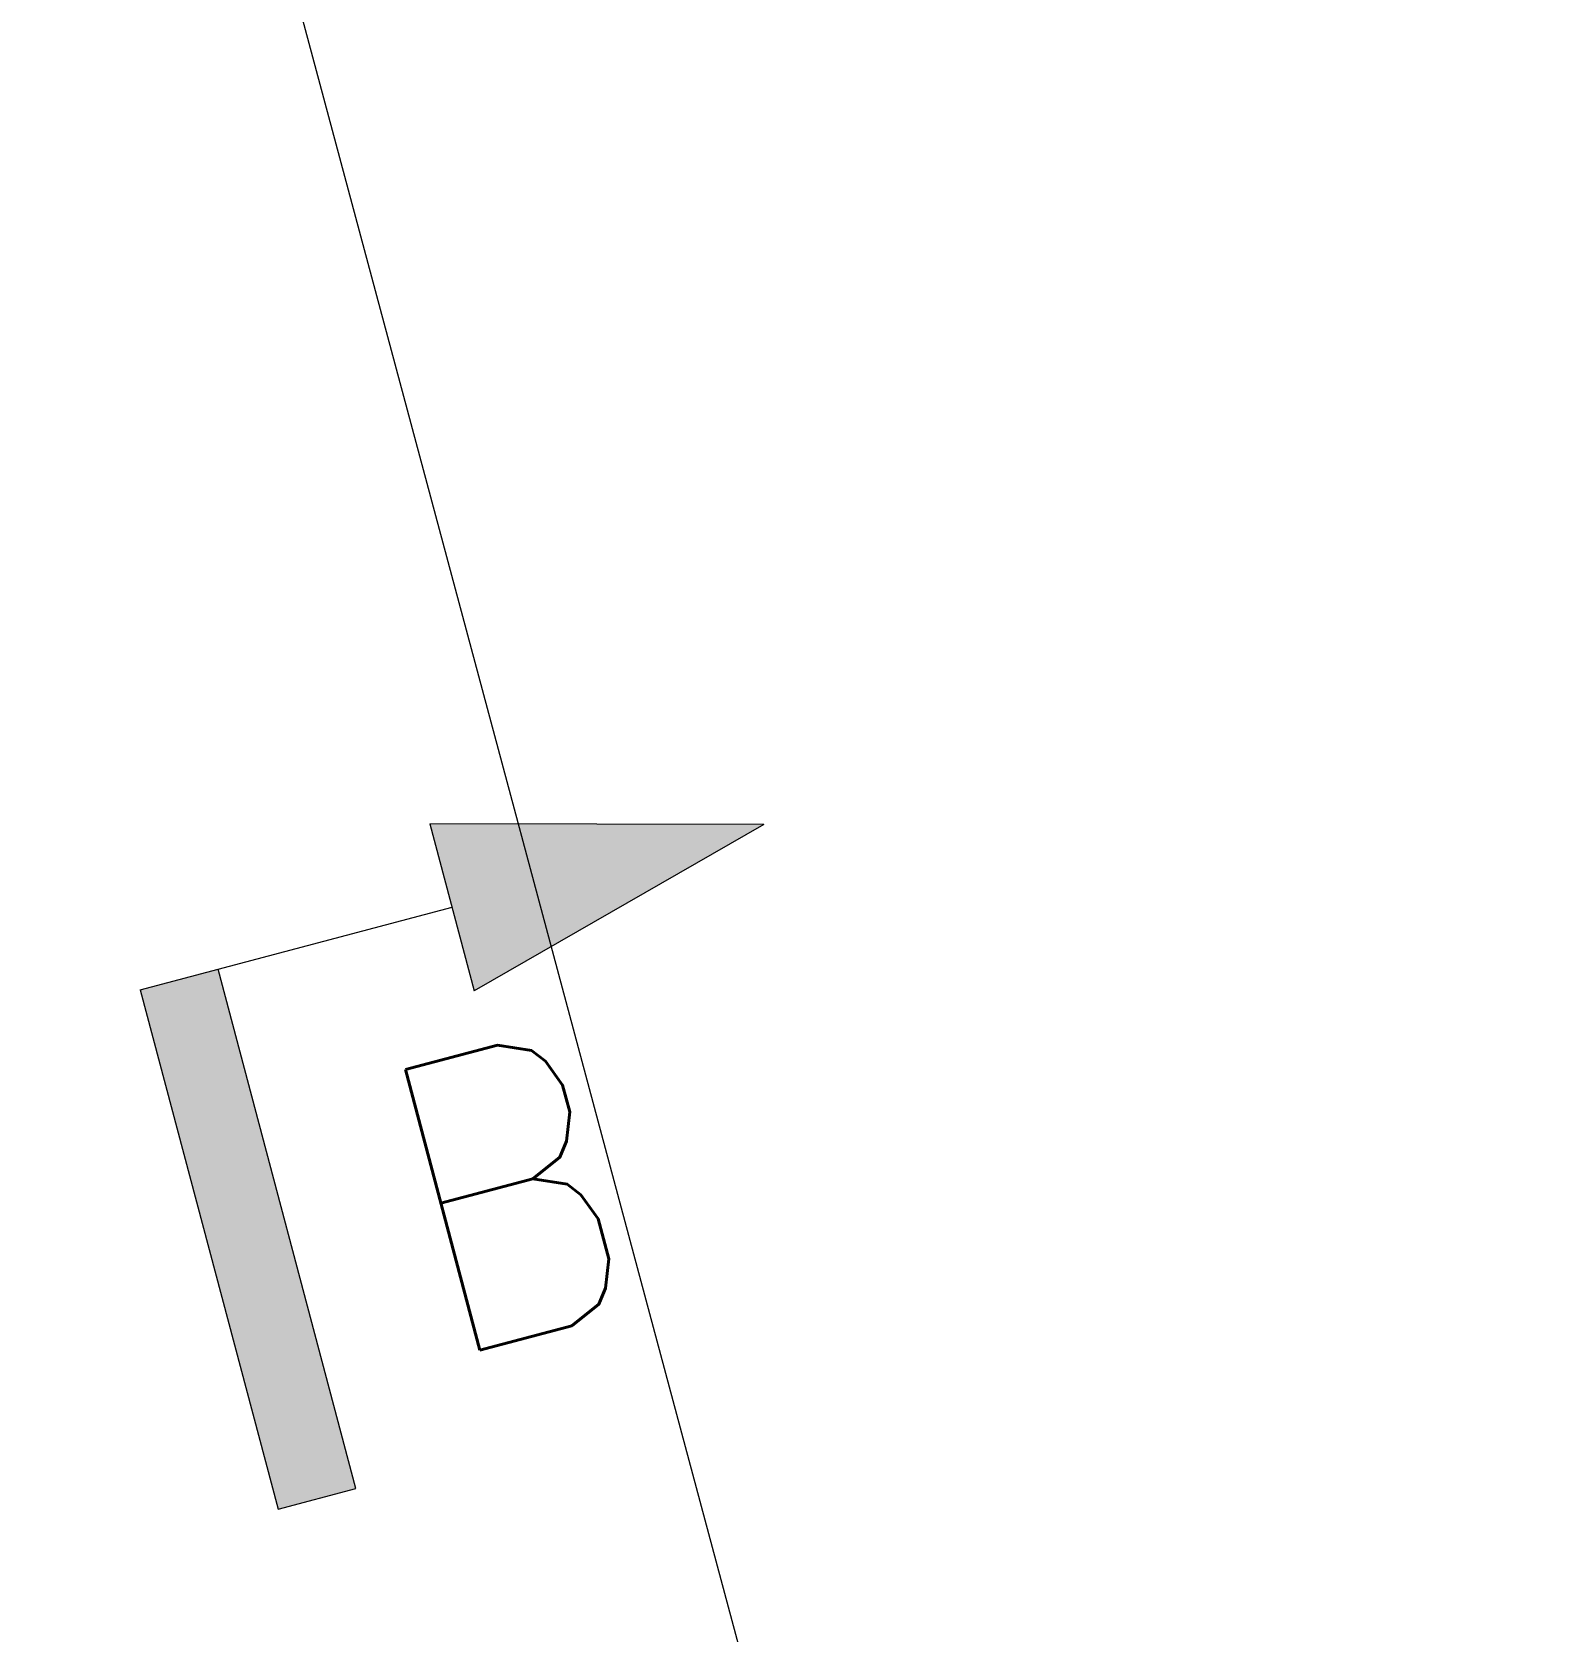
# Model space of a CAD drawing. Header units: millimetres. Extents: x -753 to 90, y 56274 to 56868.
# Drawn here: x -349.14 to -325.43, y 56784.23 to 56809.04 of the extents above; entities that cross this region are included whole.
import ezdxf

# ---------------------------------------------------------------- set-up
doc = ezdxf.new("R2010")
doc.units = ezdxf.units.MM
doc.linetypes.add('XKITLINE00', pattern=[0])
doc.linetypes.add('XKITLINE02', pattern=[4, 2, -2])
for name, color, linetype, lineweight in [('Corte', 7, 'Continuous', 0), ('Cota', 4, 'Continuous', 0), ('Peça', 2, 'Continuous', 0)]:
    doc.layers.add(name, color=color, linetype=linetype, lineweight=lineweight)
doc.styles.add('ROMANS', font='romans__.ttf')

# ---------------------------------------------------------------- blocks, each defined once
blk = doc.blocks.new('*A1308')
at = {"layer": 'Peça', "color": 7, "linetype": 'XKITLINE02', "lineweight": 0}
for p, q in [((-298.928, 56789.758), (-336.406, 56779.717)), ((-336.379, 56779.77), (-298.979, 56789.791)), ((-298.979, 56789.791), (-298.96, 56789.768)), ((-298.979, 56789.791), (-298.934, 56789.779)), ((-298.96, 56789.768), (-298.977, 56789.754)), ((-298.977, 56789.754), (-298.941, 56789.713)), ((-298.941, 56789.713), (-298.952, 56789.659)), ((-298.952, 56789.659), (-298.923, 56789.631)), ((-298.806, 56789.304), (-298.934, 56789.779)), ((-298.923, 56789.631), (-298.909, 56789.532)), ((-298.909, 56789.532), (-298.871, 56789.438)), ((-298.871, 56789.438), (-298.882, 56789.4)), ((-298.882, 56789.4), (-298.846, 56789.358)), ((-298.812, 56789.326), (-336.29, 56779.284)), ((-298.839, 56789.272), (-336.24, 56779.251)), ((-298.846, 56789.358), (-298.856, 56789.304)), ((-298.856, 56789.304), (-298.834, 56789.301)), ((-298.839, 56789.272), (-298.806, 56789.304)), ((-298.834, 56789.301), (-298.839, 56789.272)), ((-336.412, 56779.738), (-336.379, 56779.77)), ((-336.412, 56779.738), (-336.285, 56779.263)), ((-336.384, 56779.741), (-336.379, 56779.77)), ((-336.362, 56779.738), (-336.384, 56779.741)), ((-336.373, 56779.684), (-336.362, 56779.738)), ((-336.337, 56779.643), (-336.373, 56779.684)), ((-336.347, 56779.604), (-336.337, 56779.643)), ((-336.31, 56779.511), (-336.347, 56779.604)), ((-336.295, 56779.411), (-336.31, 56779.511)), ((-336.267, 56779.383), (-336.295, 56779.411)), ((-336.24, 56779.251), (-336.285, 56779.263)), ((-336.277, 56779.329), (-336.267, 56779.383)), ((-336.241, 56779.288), (-336.277, 56779.329)), ((-336.258, 56779.274), (-336.241, 56779.288)), ((-336.24, 56779.251), (-336.258, 56779.274))]:
    blk.add_line(p, q, dxfattribs=at)
blk = doc.blocks.new('*A2191')
at = {"layer": 'Cota', "color": 7, "linetype": 'XKITLINE00', "lineweight": 0}
blk.add_line((-329.756, 56752.579), (-349.138, 56824.913), dxfattribs=at)
blk = doc.blocks.new('*A2192')
at = {"layer": 'Cota', "color": 7, "linetype": 'XKITLINE00', "lineweight": 0}
blk.add_line((-329.756, 56752.579), (-349.138, 56824.913), dxfattribs=at)
blk = doc.blocks.new('*A2194')
at = {"layer": 'Corte'}
for points in [[(-337.793, 56796.749), (-342.282, 56794.172), (-342.969, 56796.762)], [(-346.251, 56794.506), (-344.115, 56786.451), (-347.459, 56794.186)], [(-344.115, 56786.451), (-345.323, 56786.131), (-347.459, 56794.186)]]:
    blk.add_hatch(color=6, dxfattribs=at).paths.add_polyline_path(points, flags=17)
at = {"layer": 'Corte', "color": 6, "linetype": 'XKITLINE00', "lineweight": 0}
for p, q in [((-337.793, 56796.749), (-342.969, 56796.762)), ((-342.969, 56796.762), (-342.282, 56794.172)), ((-337.793, 56796.749), (-342.282, 56794.172)), ((-347.459, 56794.186), (-342.626, 56795.467)), ((-344.115, 56786.451), (-346.251, 56794.506)), ((-347.459, 56794.186), (-345.323, 56786.131)), ((-345.323, 56786.131), (-344.115, 56786.451))]:
    blk.add_line(p, q, dxfattribs=at)
at = {"layer": 'Corte', "color": 4, "style": 'ROMANS', "width": 0.85}
blk.add_text('B', height=4.5, rotation=14.8511, dxfattribs=at).set_placement((-342.829, 56788.43))

msp = doc.modelspace()

# ---------------------------------------------------------------- block references
at = {"lineweight": 0}
for name in ['*A2192', '*A2191', '*A1308']:
    msp.add_blockref(name, (0, 0), dxfattribs=at)
at = {"layer": 'Corte', "lineweight": 0}
msp.add_blockref('*A2194', (0, 0), dxfattribs=at)

doc.saveas('drawing.dxf')
